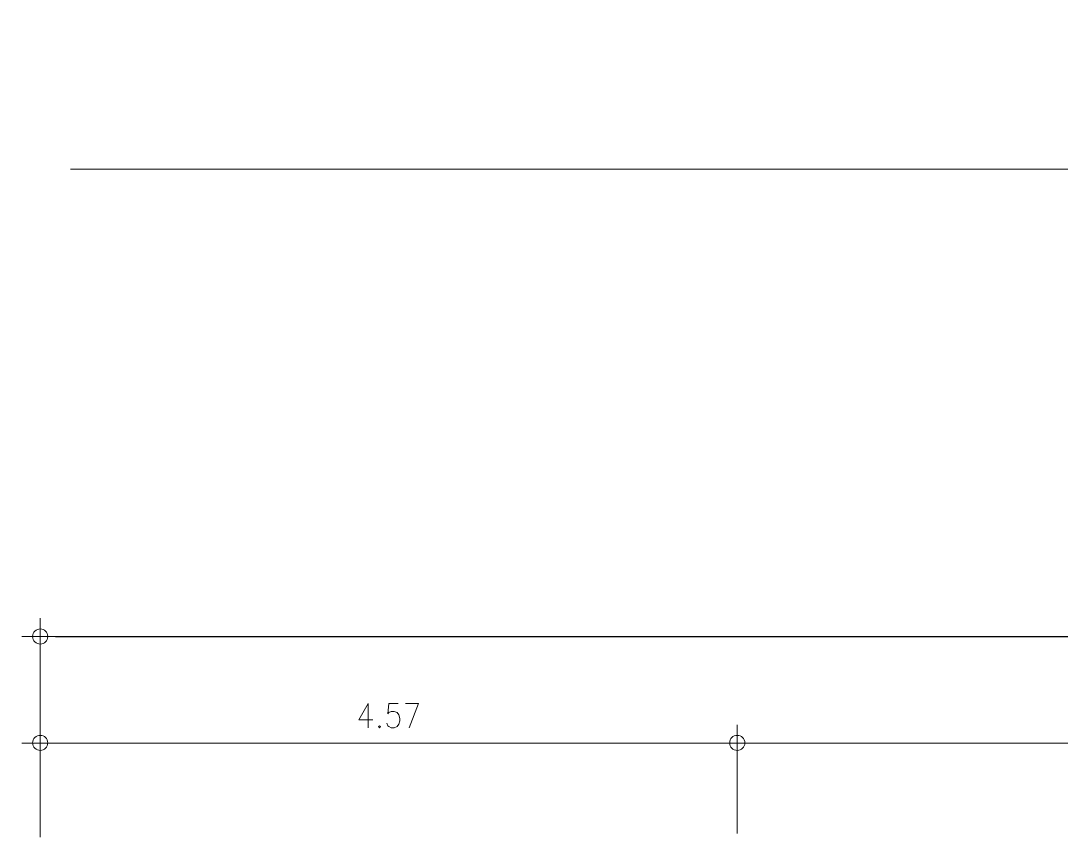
# Model space of a CAD drawing. Header units: millimetres. Extents: x 2928 to 3112, y 1220 to 1280.
# Drawn here: x 3060.5 to 3067.32, y 1254.42 to 1259.77 of the extents above; entities that cross this region are included whole.
import ezdxf

# ---------------------------------------------------------------- set-up
doc = ezdxf.new("R2010")
doc.units = ezdxf.units.MM

msp = doc.modelspace()

# ---------------------------------------------------------------- linework, layer by layer
at = {"color": 7, "linetype": 'Continuous', "lineweight": 20, "true_color": 0x000007}
for points in [[(3050.32489, 1258.80136), (3049.20514, 1258.80136), (3049.20514, 1278.52352), (3074.72122, 1278.52352), (3074.72122, 1258.80136), (3060.82607, 1258.80136)], [(3060.62759, 1255.61413), (3060.62759, 1255.85561), (3060.62759, 1255.85561)], [(3060.74833, 1255.73487), (3060.50685, 1255.73487), (3060.50685, 1255.73487)], [(3062.77777, 1255.13613), (3062.77777, 1255.29656), (3062.71823, 1255.18905), (3062.8092, 1255.18905)], [(3062.9746, 1255.29656), (3062.9134, 1255.29656), (3062.90678, 1255.2271), (3062.9134, 1255.23537), (3062.92994, 1255.24364), (3062.94979, 1255.24364), (3062.96798, 1255.23537), (3062.97956, 1255.22048), (3062.98617, 1255.19732), (3062.98617, 1255.18244), (3062.97956, 1255.15928), (3062.96798, 1255.1444), (3062.94979, 1255.13613), (3062.92994, 1255.13613), (3062.9134, 1255.1444), (3062.90678, 1255.14936), (3062.90017, 1255.16755)], [(3063.04737, 1255.13613), (3063.10857, 1255.29656), (3063.02422, 1255.29656)], [(3060.62759, 1254.91449), (3060.62759, 1255.15597), (3060.62759, 1255.15597)], [(3065.19756, 1255.15597), (3065.19756, 1254.91449), (3065.19756, 1254.91449)], [(3065.19756, 1254.91449), (3065.19756, 1255.15597), (3065.19756, 1255.15597)], [(3060.74833, 1255.03523), (3060.50685, 1255.03523), (3060.50685, 1255.03523)], [(3065.07847, 1255.03523), (3065.3183, 1255.03523), (3065.3183, 1255.03523)], [(3065.3183, 1255.03523), (3065.07847, 1255.03523), (3065.07847, 1255.03523)]]:
    msp.add_lwpolyline(points, dxfattribs=at)
at = {"color": 253, "linetype": 'Continuous', "lineweight": 5, "true_color": 0x9a9a9a}
for points in [[(3060.62759, 1254.4183), (3060.62759, 1255.74479), (3060.62759, 1255.74479)], [(3060.62759, 1254.4183), (3060.62759, 1255.04681), (3060.62759, 1255.04681)], [(3060.72683, 1255.03523), (3065.09832, 1255.03523), (3065.09832, 1255.03523)], [(3065.19756, 1254.44311), (3065.19756, 1255.04681), (3065.19756, 1255.04681)], [(3065.19756, 1254.44311), (3065.19756, 1255.04681), (3065.19756, 1255.04681)], [(3071.55053, 1255.03523), (3065.3001, 1255.03523), (3065.3001, 1255.03523)]]:
    msp.add_lwpolyline(points, dxfattribs=at)
at = {"color": 253, "linetype": 'Continuous', "lineweight": -2, "true_color": 0x9a9a9a}
msp.add_lwpolyline([(3060.72848, 1255.73487), (3082.58428, 1255.73487), (3082.58428, 1255.73487)], dxfattribs=at)
at = {"color": 7, "linetype": 'Continuous', "lineweight": 20, "true_color": 0x000007}
msp.add_lwpolyline([(3062.8522, 1255.14936), (3062.84559, 1255.1444), (3062.8522, 1255.13613), (3062.85882, 1255.1444)], close=True, dxfattribs=at)
for points in [[(3060.57797, 1255.73487), (3060.57797, 1255.70841), (3060.60112, 1255.68525), (3060.62759, 1255.68525), (3060.62759, 1255.68525), (3060.65571, 1255.68525), (3060.67721, 1255.70841), (3060.67721, 1255.73487), (3060.67721, 1255.73487), (3060.67721, 1255.76299), (3060.65571, 1255.78449), (3060.62759, 1255.78449), (3060.62759, 1255.78449), (3060.60112, 1255.78449), (3060.57797, 1255.76299), (3060.57797, 1255.73487)], [(3060.57797, 1255.03689), (3060.57797, 1255.00877), (3060.60112, 1254.98727), (3060.62759, 1254.98727), (3060.62759, 1254.98727), (3060.65571, 1254.98727), (3060.67721, 1255.00877), (3060.67721, 1255.03689), (3060.67721, 1255.03689), (3060.67721, 1255.06501), (3060.65571, 1255.08651), (3060.62759, 1255.08651), (3060.62759, 1255.08651), (3060.60112, 1255.08651), (3060.57797, 1255.06501), (3060.57797, 1255.03689)], [(3065.24883, 1255.03689), (3065.24883, 1255.06501), (3065.22568, 1255.08651), (3065.19921, 1255.08651), (3065.19921, 1255.08651), (3065.17109, 1255.08651), (3065.14959, 1255.06501), (3065.14959, 1255.03689), (3065.14959, 1255.03689), (3065.14959, 1255.00877), (3065.17109, 1254.98727), (3065.19921, 1254.98727), (3065.19921, 1254.98727), (3065.22568, 1254.98727), (3065.24883, 1255.00877), (3065.24883, 1255.03689)], [(3065.14959, 1255.03689), (3065.14959, 1255.00877), (3065.17109, 1254.98727), (3065.19921, 1254.98727), (3065.19921, 1254.98727), (3065.22568, 1254.98727), (3065.24883, 1255.00877), (3065.24883, 1255.03689), (3065.24883, 1255.03689), (3065.24883, 1255.06501), (3065.22568, 1255.08651), (3065.19921, 1255.08651), (3065.19921, 1255.08651), (3065.17109, 1255.08651), (3065.14959, 1255.06501), (3065.14959, 1255.03689)]]:
    msp.add_open_spline(points, degree=3, knots=[0, 0, 0, 0, 0.0625, 0.0625, 0.0625, 0.062501, 0.125, 0.125, 0.125, 0.125001, 0.1875, 0.1875, 0.1875, 0.187501, 1, 1, 1, 1], dxfattribs=at)

doc.saveas('drawing.dxf')
